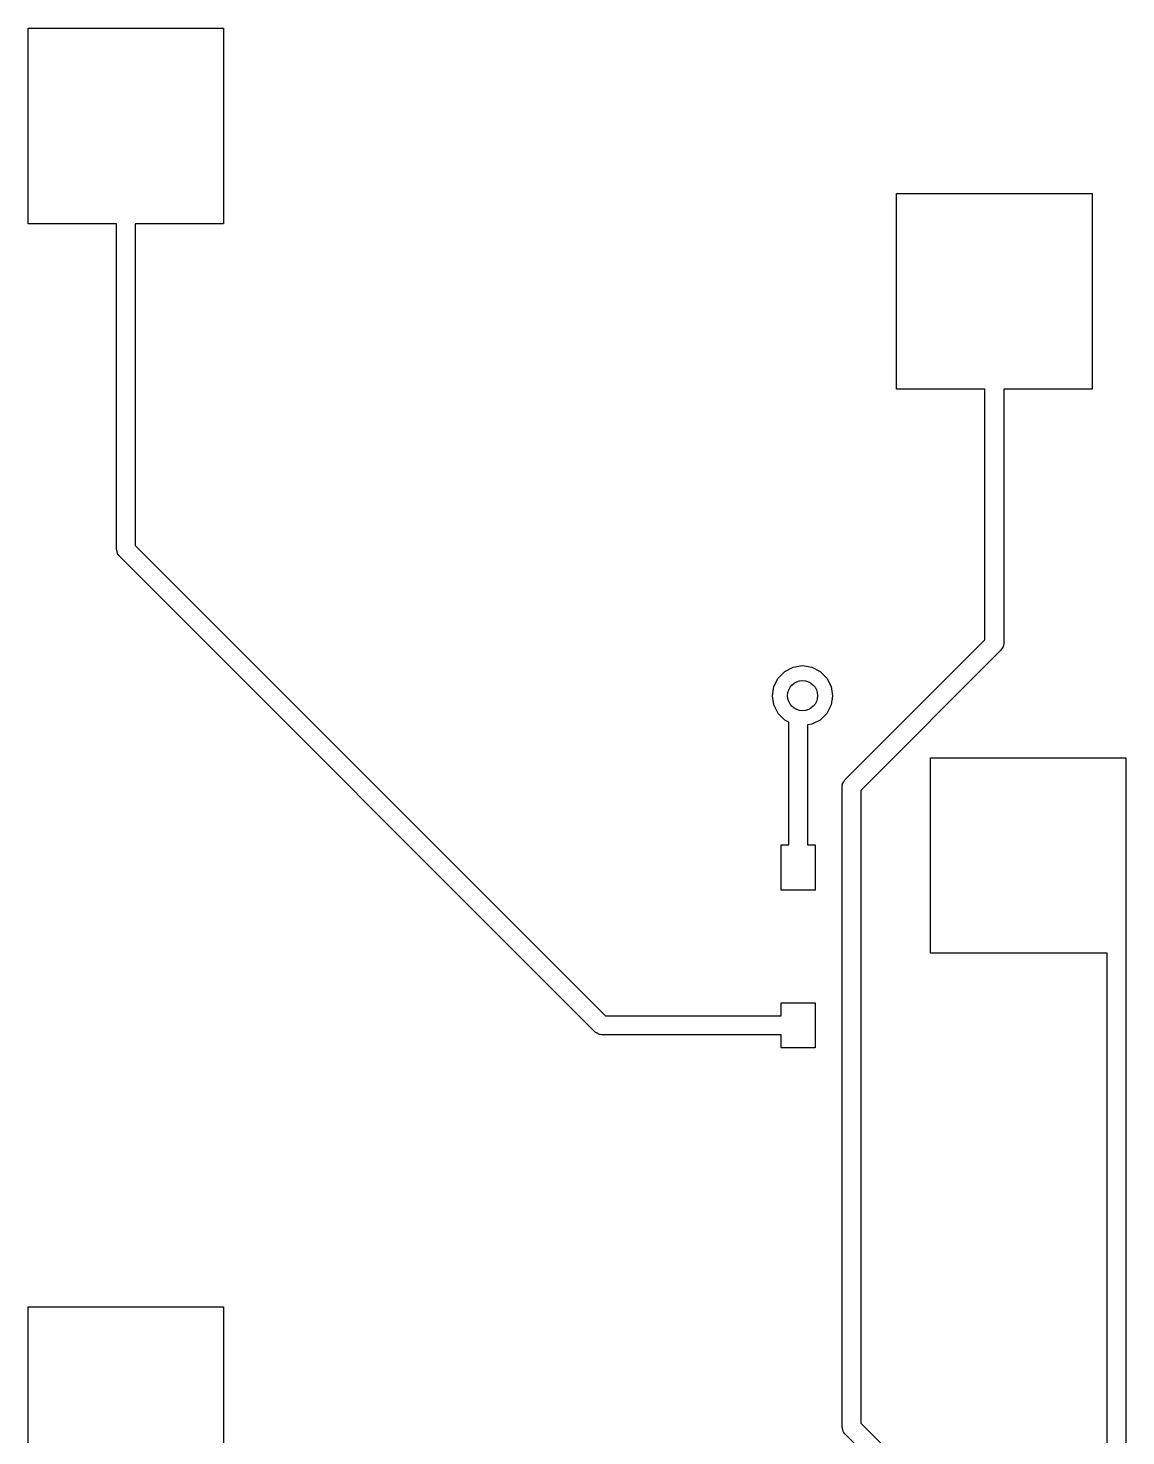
# Model space of a CAD drawing. Extents: x 3.08 to 10.86, y -3.21 to -0.59.
# Drawn here: x 3.083 to 3.657, y -1.372 to -0.635 of the extents above; entities that cross this region are included whole.
import ezdxf

# ---------------------------------------------------------------- set-up
doc = ezdxf.new("R2010")
doc.units = 0
doc.header["$MEASUREMENT"] = 0
doc.layers.add('BLACK', color=7, linetype='CONTINUOUS')

msp = doc.modelspace()

# ---------------------------------------------------------------- linework, layer by layer
at = {"layer": 'BLACK', "linetype": 'CONTINUOUS'}
for p, q in [((3.08268, -0.737204), (3.08268, -0.634842)), ((3.08268, -0.634842), (3.18504, -0.634842)), ((3.18504, -0.634842), (3.18504, -0.737204)), ((3.5374, -0.823818), (3.5374, -0.721456)), ((3.5374, -0.721456), (3.63976, -0.721456)), ((3.63976, -0.721456), (3.63976, -0.823818)), ((3.12894, -0.737204), (3.08268, -0.737204)), ((3.12894, -0.90765), (3.12894, -0.737204)), ((3.18504, -0.737204), (3.13878, -0.737204)), ((3.13878, -0.737204), (3.13878, -0.905612)), ((3.58366, -0.823818), (3.5374, -0.823818)), ((3.58366, -0.954982), (3.58366, -0.823818)), ((3.63976, -0.823818), (3.5935, -0.823818)), ((3.5935, -0.823818), (3.5935, -0.95702)), ((3.13878, -0.905612), (3.38507, -1.1519)), ((3.12928, -0.908813), (3.12894, -0.90765)), ((3.12953, -0.909998), (3.12928, -0.908813)), ((3.12968, -0.910202), (3.12953, -0.909998)), ((3.12972, -0.910309), (3.12968, -0.910202)), ((3.12985, -0.910428), (3.12972, -0.910309)), ((3.13038, -0.91113), (3.12985, -0.910428)), ((3.37955, -1.1603), (3.13038, -0.91113)), ((3.5103, -1.02834), (3.58366, -0.954982)), ((3.5935, -0.95702), (3.59338, -0.957888)), ((3.59206, -0.9605), (3.5187, -1.03386)), ((3.59264, -0.959436), (3.59206, -0.9605)), ((3.5933, -0.958418), (3.59264, -0.959436)), ((3.59334, -0.958166), (3.5933, -0.958418)), ((3.59339, -0.958069), (3.59334, -0.958166)), ((3.59338, -0.957888), (3.59339, -0.958069)), ((3.47545, -0.974996), (3.47893, -0.971512)), ((3.47893, -0.971512), (3.48332, -0.969275)), ((3.48332, -0.969275), (3.48819, -0.968504)), ((3.48819, -0.968504), (3.49306, -0.969275)), ((3.49306, -0.969275), (3.49745, -0.971512)), ((3.49745, -0.971512), (3.50093, -0.974996)), ((3.47244, -0.984252), (3.47321, -0.979386)), ((3.47321, -0.979386), (3.47545, -0.974996)), ((3.50093, -0.974996), (3.50317, -0.979386)), ((3.50317, -0.979386), (3.50394, -0.984252)), ((3.47321, -0.989118), (3.47244, -0.984252)), ((3.50394, -0.984252), (3.50317, -0.989118)), ((3.47545, -0.993508), (3.47321, -0.989118)), ((3.47893, -0.996992), (3.47545, -0.993508)), ((3.50093, -0.993508), (3.49745, -0.996992)), ((3.50317, -0.989118), (3.50093, -0.993508)), ((3.48097, -0.99803), (3.47893, -0.996992)), ((3.48097, -1.06234), (3.48097, -0.99803)), ((3.49306, -0.999229), (3.49081, -0.999585)), ((3.49081, -0.999585), (3.49081, -1.06234)), ((3.49745, -0.996992), (3.49306, -0.999229)), ((3.55512, -1.11909), (3.55512, -1.01673)), ((3.55512, -1.01673), (3.65748, -1.01673)), ((3.65748, -1.01673), (3.65748, -1.11909)), ((3.50886, -1.03182), (3.50898, -1.03096)), ((3.50897, -1.03078), (3.50902, -1.03068)), ((3.50898, -1.03096), (3.50897, -1.03078)), ((3.50902, -1.03068), (3.50906, -1.03043)), ((3.50906, -1.03043), (3.50972, -1.02941)), ((3.50972, -1.02941), (3.5103, -1.02834)), ((3.50886, -1.36713), (3.50886, -1.03182)), ((3.5187, -1.03386), (3.5187, -1.36509)), ((3.47703, -1.08596), (3.47703, -1.06234)), ((3.47703, -1.06234), (3.48097, -1.06234)), ((3.49081, -1.06234), (3.49475, -1.06234)), ((3.49475, -1.06234), (3.49475, -1.08596)), ((3.49475, -1.08596), (3.47703, -1.08596)), ((3.64762, -1.11909), (3.55512, -1.11909)), ((3.64762, -1.68602), (3.64762, -1.11909)), ((3.65748, -1.11909), (3.65746, -1.11909)), ((3.65746, -1.11909), (3.65746, -1.67908)), ((3.47703, -1.1519), (3.47703, -1.14501)), ((3.47703, -1.14501), (3.49475, -1.14501)), ((3.49475, -1.14501), (3.49475, -1.16863)), ((3.38507, -1.1519), (3.47703, -1.1519)), ((3.38061, -1.16088), (3.37955, -1.1603)), ((3.38163, -1.16154), (3.38061, -1.16088)), ((3.38188, -1.16158), (3.38163, -1.16154)), ((3.38198, -1.16163), (3.38188, -1.16158)), ((3.38216, -1.16162), (3.38198, -1.16163)), ((3.38303, -1.16174), (3.38216, -1.16162)), ((3.47703, -1.16174), (3.38303, -1.16174)), ((3.47703, -1.16863), (3.47703, -1.16174)), ((3.49475, -1.16863), (3.47703, -1.16863)), ((3.08268, -1.4065), (3.08268, -1.30413)), ((3.08268, -1.30413), (3.18504, -1.30413)), ((3.18504, -1.30413), (3.18504, -1.4065)), ((3.5092, -1.36829), (3.50886, -1.36713)), ((3.50945, -1.36947), (3.5092, -1.36829)), ((3.50961, -1.36968), (3.50945, -1.36947)), ((3.50964, -1.36978), (3.50961, -1.36968)), ((3.50977, -1.3699), (3.50964, -1.36978)), ((3.5103, -1.3706), (3.50977, -1.3699)), ((3.5187, -1.36509), (3.54436, -1.39075)), ((3.5374, -1.39771), (3.5103, -1.3706))]:
    msp.add_line(p, q, dxfattribs=at)
at = {"layer": 'BLACK'}
msp.add_circle((3.48819, -0.984252), 0.007874, dxfattribs=at)

doc.saveas('drawing.dxf')
